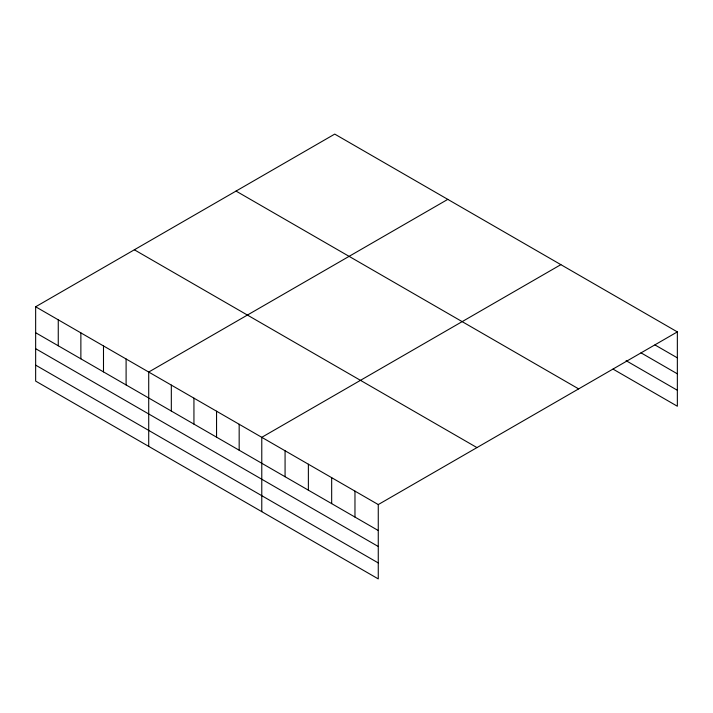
<?xml version="1.0" encoding="UTF-8"?>
<svg xmlns="http://www.w3.org/2000/svg" width="713" height="713" viewBox="0 0 713 713"><rect width="100%" height="100%" fill="white"/><g stroke="black" fill="none" stroke-linecap="round" stroke-linejoin="round"><path stroke-width="1.07" d="M378.264 546.497L378.264 504.572L35.65 306.768L35.65 381.099L378.264 578.903L378.264 546.497L35.65 348.684M613.046 369.111L677.35 406.232L677.35 331.901L334.736 134.097L35.65 306.768M447.8 199.373L148.714 372.043L148.714 446.374M560.864 264.648L261.778 437.319L261.778 511.649M378.264 504.572L677.35 331.901M654.98 344.94L677.35 357.855M641.005 352.837L677.35 373.817M626.094 360.68L677.35 390.269M236.039 191.075L578.653 388.888M134.347 249.782L476.961 447.595M35.65 332.721L378.264 530.525M35.65 365.136L378.264 562.94M354.967 491.123L354.967 517.077M331.67 477.674L331.67 503.628M308.373 464.225L308.373 490.179M285.075 450.768L285.075 476.721M239.167 424.262L239.167 450.215M216.556 411.214L216.556 437.167M193.936 398.157L193.936 424.11M171.325 385.1L171.325 411.053M126.103 358.987L126.103 384.94M103.492 345.93L103.492 371.883M80.872 332.882L80.872 358.835M58.261 319.825L58.261 345.778"/></g></svg>
